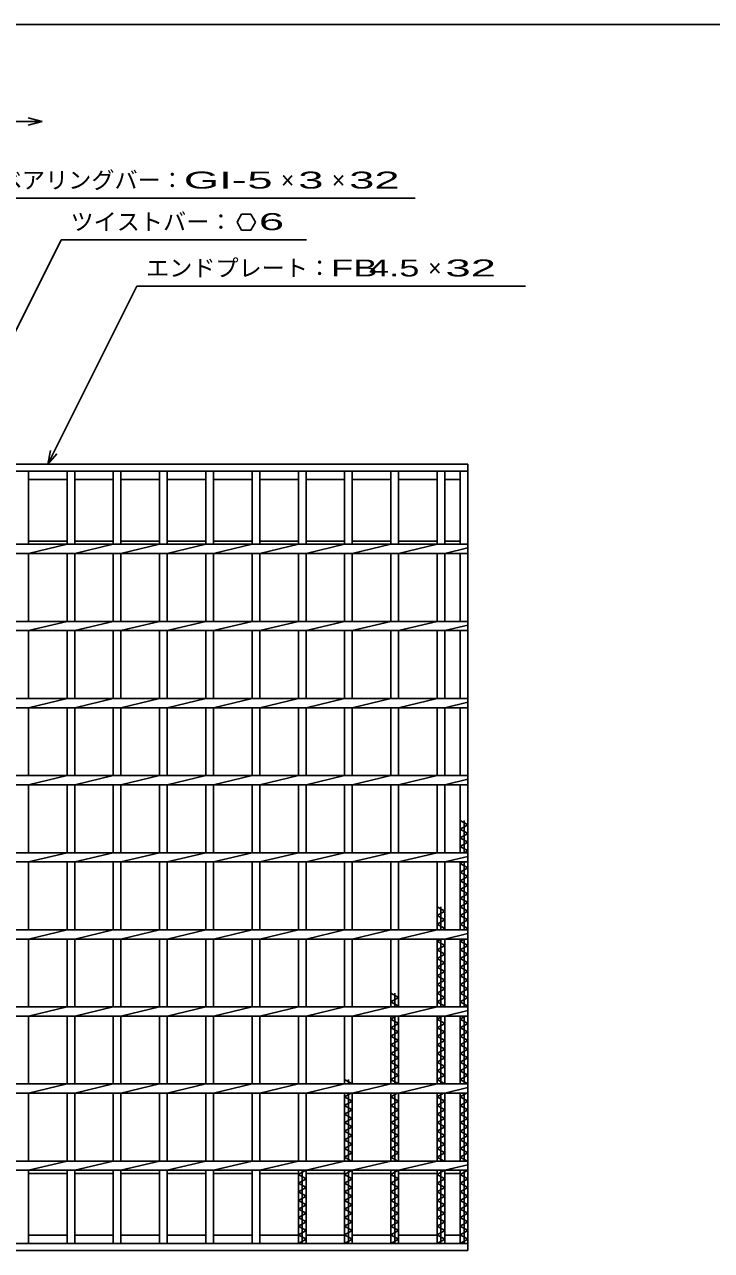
# Model space of a CAD drawing. Units: millimetres, scale not verified. Extents: x -1092 to 1039, y -770 to 632.
# Drawn here: x -591 to -145, y -163 to 632 of the extents above; entities that cross this region are included whole.
import ezdxf
from ezdxf.enums import TextEntityAlignment as Align

# ---------------------------------------------------------------- set-up
doc = ezdxf.new("R2010")
doc.units = ezdxf.units.MM
doc.header["$LTSCALE"] = 6
for name, color, linetype, lineweight in [('0_2', 150, 'Continuous', 25), ('16', 3, 'Continuous', 25), ('22', 4, 'Continuous', 25)]:
    doc.layers.add(name, color=color, linetype=linetype, lineweight=lineweight)
doc.styles.add('ベクトル', font='')
doc.styles.get('ベクトル').set_extended_font_data('ベクトル')

msp = doc.modelspace()

# ---------------------------------------------------------------- linework, layer by layer
at = {"layer": '0_2'}
msp.add_line((-1037.4, 632.1), (1038.6, 632.1), dxfattribs=at)
at = {"layer": '0_2', "color": 4}
for p, q in [((-759.1, 569.2), (-579.1, 569.2)), ((-579.1, 569.2), (-588.1, 571.6)), ((-588.1, 566.8), (-579.1, 569.2))]:
    msp.add_line(p, q, dxfattribs=at)
at = {"layer": '16'}
for p, q in [((-803, 347), (-303, 347)), ((-303, 342.5), (-803, 342.5)), ((-593, 342.5), (-588, 342.5)), ((-588, 295), (-588, 342.5)), ((-563, 295), (-563, 342.5)), ((-563, 342.5), (-558, 342.5)), ((-558, 295), (-558, 342.5)), ((-533, 295), (-533, 342.5)), ((-533, 342.5), (-528, 342.5)), ((-528, 295), (-528, 342.5)), ((-503, 295), (-503, 342.5)), ((-503, 342.5), (-498, 342.5)), ((-498, 295), (-498, 342.5)), ((-473, 295), (-473, 342.5)), ((-473, 342.5), (-468, 342.5)), ((-468, 295), (-468, 342.5)), ((-443, 295), (-443, 342.5)), ((-443, 342.5), (-438, 342.5)), ((-438, 295), (-438, 342.5)), ((-413, 295), (-413, 342.5)), ((-413, 342.5), (-408, 342.5)), ((-408, 295), (-408, 342.5)), ((-383, 295), (-383, 342.5)), ((-383, 342.5), (-378, 342.5)), ((-378, 295), (-378, 342.5)), ((-353, 295), (-353, 342.5)), ((-353, 342.5), (-348, 342.5)), ((-348, 295), (-348, 342.5)), ((-323, 295), (-323, 342.5)), ((-323, 342.5), (-318, 342.5)), ((-318, 295), (-318, 342.5)), ((-308, 295), (-308, 342.5)), ((-308, 342.5), (-303, 342.5)), ((-303, 347), (-303, 342.5)), ((-303, -158.5), (-303, 342.5)), ((-588, 337), (-563, 337)), ((-558, 337), (-533, 337)), ((-528, 337), (-503, 337)), ((-498, 337), (-473, 337)), ((-468, 337), (-443, 337)), ((-438, 337), (-413, 337)), ((-408, 337), (-383, 337)), ((-378, 337), (-353, 337)), ((-348, 337), (-323, 337)), ((-318, 337), (-308, 337)), ((-803, 295), (-303, 295)), ((-588, 297), (-563, 297)), ((-588, 289), (-563, 295)), ((-558, 297), (-533, 297)), ((-558, 289), (-533, 295)), ((-528, 297), (-503, 297)), ((-528, 289), (-503, 295)), ((-498, 297), (-473, 297)), ((-498, 289), (-473, 295)), ((-468, 297), (-443, 297)), ((-468, 289), (-443, 295)), ((-438, 297), (-413, 297)), ((-438, 289), (-413, 295)), ((-408, 297), (-383, 297)), ((-408, 289), (-383, 295)), ((-378, 297), (-353, 297)), ((-378, 289), (-353, 295)), ((-348, 297), (-323, 297)), ((-348, 289), (-323, 295)), ((-318, 297), (-308, 297)), ((-303, 289), (-303, 295)), ((-803, 289), (-303, 289)), ((-588, 245), (-588, 289)), ((-563, 245), (-563, 289)), ((-558, 245), (-558, 289)), ((-533, 245), (-533, 289)), ((-528, 245), (-528, 289)), ((-503, 245), (-503, 289)), ((-498, 245), (-498, 289)), ((-473, 245), (-473, 289)), ((-468, 245), (-468, 289)), ((-443, 245), (-443, 289)), ((-438, 245), (-438, 289)), ((-413, 245), (-413, 289)), ((-408, 245), (-408, 289)), ((-383, 245), (-383, 289)), ((-378, 245), (-378, 289)), ((-353, 245), (-353, 289)), ((-348, 245), (-348, 289)), ((-323, 245), (-323, 289)), ((-318, 289), (-303, 292.6)), ((-318, 245), (-318, 289)), ((-308, 245), (-308, 289)), ((-803, 245), (-303, 245)), ((-803, 239), (-303, 239)), ((-588, 239), (-563, 245)), ((-588, 195), (-588, 239)), ((-563, 195), (-563, 239)), ((-558, 239), (-533, 245)), ((-558, 195), (-558, 239)), ((-533, 195), (-533, 239)), ((-528, 239), (-503, 245)), ((-528, 195), (-528, 239)), ((-503, 195), (-503, 239)), ((-498, 239), (-473, 245)), ((-498, 195), (-498, 239)), ((-473, 195), (-473, 239)), ((-468, 239), (-443, 245)), ((-468, 195), (-468, 239)), ((-443, 195), (-443, 239)), ((-438, 239), (-413, 245)), ((-438, 195), (-438, 239)), ((-413, 195), (-413, 239)), ((-408, 239), (-383, 245)), ((-408, 195), (-408, 239)), ((-383, 195), (-383, 239)), ((-378, 239), (-353, 245)), ((-378, 195), (-378, 239)), ((-353, 195), (-353, 239)), ((-348, 239), (-323, 245)), ((-348, 195), (-348, 239)), ((-323, 195), (-323, 239)), ((-318, 239), (-303, 242.6)), ((-318, 195), (-318, 239)), ((-308, 195), (-308, 239)), ((-303, 239), (-303, 245)), ((-803, 195), (-303, 195)), ((-588, 189), (-563, 195)), ((-558, 189), (-533, 195)), ((-528, 189), (-503, 195)), ((-498, 189), (-473, 195)), ((-468, 189), (-443, 195)), ((-438, 189), (-413, 195)), ((-408, 189), (-383, 195)), ((-378, 189), (-353, 195)), ((-348, 189), (-323, 195)), ((-318, 189), (-303, 192.6)), ((-303, 189), (-303, 195)), ((-803, 189), (-303, 189)), ((-588, 145), (-588, 189)), ((-563, 145), (-563, 189)), ((-558, 145), (-558, 189)), ((-533, 145), (-533, 189)), ((-528, 145), (-528, 189)), ((-503, 145), (-503, 189)), ((-498, 145), (-498, 189)), ((-473, 145), (-473, 189)), ((-468, 145), (-468, 189)), ((-443, 145), (-443, 189)), ((-438, 145), (-438, 189)), ((-413, 145), (-413, 189)), ((-408, 145), (-408, 189)), ((-383, 145), (-383, 189)), ((-378, 145), (-378, 189)), ((-353, 145), (-353, 189)), ((-348, 145), (-348, 189)), ((-323, 145), (-323, 189)), ((-318, 145), (-318, 189)), ((-308, 145), (-308, 189)), ((-803, 145), (-303, 145)), ((-588, 139), (-563, 145)), ((-558, 139), (-533, 145)), ((-528, 139), (-503, 145)), ((-498, 139), (-473, 145)), ((-468, 139), (-443, 145)), ((-438, 139), (-413, 145)), ((-408, 139), (-383, 145)), ((-378, 139), (-353, 145)), ((-348, 139), (-323, 145)), ((-303, 139), (-303, 145)), ((-803, 139), (-303, 139)), ((-588, 95), (-588, 139)), ((-563, 95), (-563, 139)), ((-558, 95), (-558, 139)), ((-533, 95), (-533, 139)), ((-528, 95), (-528, 139)), ((-503, 95), (-503, 139)), ((-498, 95), (-498, 139)), ((-473, 95), (-473, 139)), ((-468, 95), (-468, 139)), ((-443, 95), (-443, 139)), ((-438, 95), (-438, 139)), ((-413, 95), (-413, 139)), ((-408, 95), (-408, 139)), ((-383, 95), (-383, 139)), ((-378, 95), (-378, 139)), ((-353, 95), (-353, 139)), ((-348, 95), (-348, 139)), ((-323, 95), (-323, 139)), ((-318, 139), (-303, 142.6)), ((-318, 95), (-318, 139)), ((-308, 95), (-308, 139)), ((-303, 113.1), (-308, 115.9)), ((-308, 110.3), (-303, 113.1)), ((-305.5, 95), (-305.5, 115.9)), ((-303, 107.5), (-308, 110.3)), ((-308, 104.7), (-303, 107.5)), ((-303, 101.9), (-308, 104.7)), ((-308, 99.1), (-303, 101.9)), ((-303, 96.3), (-308, 99.1)), ((-305.321, 95), (-303, 96.3)), ((-803, 95), (-303, 95)), ((-803, 89), (-303, 89)), ((-588, 89), (-563, 95)), ((-588, 45), (-588, 89)), ((-563, 45), (-563, 89)), ((-558, 89), (-533, 95)), ((-558, 45), (-558, 89)), ((-533, 45), (-533, 89)), ((-528, 89), (-503, 95)), ((-528, 45), (-528, 89)), ((-503, 45), (-503, 89)), ((-498, 89), (-473, 95)), ((-498, 45), (-498, 89)), ((-473, 45), (-473, 89)), ((-468, 89), (-443, 95)), ((-468, 45), (-468, 89)), ((-443, 45), (-443, 89)), ((-438, 89), (-413, 95)), ((-438, 45), (-438, 89)), ((-413, 45), (-413, 89)), ((-408, 89), (-383, 95)), ((-408, 45), (-408, 89)), ((-383, 45), (-383, 89)), ((-378, 89), (-353, 95)), ((-378, 45), (-378, 89)), ((-353, 45), (-353, 89)), ((-348, 89), (-323, 95)), ((-348, 45), (-348, 89)), ((-323, 45), (-323, 89)), ((-318, 89), (-303, 92.6)), ((-318, 45), (-318, 89)), ((-308, 45), (-308, 89)), ((-308, 87.9), (-306.036, 89)), ((-303, 85.1), (-308, 87.9)), ((-305.5, 45), (-305.5, 89)), ((-303, 89), (-303, 95)), ((-308, 82.3), (-303, 85.1)), ((-303, 79.5), (-308, 82.3)), ((-308, 76.7), (-303, 79.5)), ((-303, 73.9), (-308, 76.7)), ((-308, 71.1), (-303, 73.9)), ((-303, 68.3), (-308, 71.1)), ((-308, 65.5), (-303, 68.3)), ((-303, 62.7), (-308, 65.5)), ((-318, 57.1), (-323, 59.9)), ((-323, 54.3), (-318, 57.1)), ((-320.5, 45), (-320.5, 59.9)), ((-308, 59.9), (-303, 62.7)), ((-303, 57.1), (-308, 59.9)), ((-308, 54.3), (-303, 57.1)), ((-318, 51.5), (-323, 54.3)), ((-323, 48.7), (-318, 51.5)), ((-318, 45.9), (-323, 48.7)), ((-303, 51.5), (-308, 54.3)), ((-308, 48.7), (-303, 51.5)), ((-303, 45.9), (-308, 48.7)), ((-803, 45), (-303, 45)), ((-588, 39), (-563, 45)), ((-558, 39), (-533, 45)), ((-528, 39), (-503, 45)), ((-498, 39), (-473, 45)), ((-468, 39), (-443, 45)), ((-438, 39), (-413, 45)), ((-408, 39), (-383, 45)), ((-378, 39), (-353, 45)), ((-348, 39), (-323, 45)), ((-319.607, 45), (-318, 45.9)), ((-318, 39), (-303, 42.6)), ((-304.607, 45), (-303, 45.9)), ((-303, 39), (-303, 45)), ((-803, 39), (-303, 39)), ((-588, -5), (-588, 39)), ((-563, -5), (-563, 39)), ((-558, -5), (-558, 39)), ((-533, -5), (-533, 39)), ((-528, -5), (-528, 39)), ((-503, -5), (-503, 39)), ((-498, -5), (-498, 39)), ((-473, -5), (-473, 39)), ((-468, -5), (-468, 39)), ((-443, -5), (-443, 39)), ((-438, -5), (-438, 39)), ((-413, -5), (-413, 39)), ((-408, -5), (-408, 39)), ((-383, -5), (-383, 39)), ((-378, -5), (-378, 39)), ((-353, -5), (-353, 39)), ((-348, -5), (-348, 39)), ((-323, -5), (-323, 39)), ((-323, 37.5), (-320.321, 39)), ((-318, 34.7), (-323, 37.5)), ((-323, 31.9), (-318, 34.7)), ((-318, 29.1), (-323, 31.9)), ((-320.5, -5), (-320.5, 39)), ((-318, -5), (-318, 39)), ((-308, -5), (-308, 39)), ((-308, 37.5), (-305.321, 39)), ((-303, 34.7), (-308, 37.5)), ((-308, 31.9), (-303, 34.7)), ((-303, 29.1), (-308, 31.9)), ((-305.5, -5), (-305.5, 39)), ((-323, 26.3), (-318, 29.1)), ((-318, 23.5), (-323, 26.3)), ((-308, 26.3), (-303, 29.1)), ((-303, 23.5), (-308, 26.3)), ((-323, 20.7), (-318, 23.5)), ((-318, 17.9), (-323, 20.7)), ((-323, 15.1), (-318, 17.9)), ((-308, 20.7), (-303, 23.5)), ((-303, 17.9), (-308, 20.7)), ((-308, 15.1), (-303, 17.9)), ((-318, 12.3), (-323, 15.1)), ((-323, 9.5), (-318, 12.3)), ((-318, 6.7), (-323, 9.5)), ((-303, 12.3), (-308, 15.1)), ((-308, 9.5), (-303, 12.3)), ((-303, 6.7), (-308, 9.5)), ((-348, 1.1), (-353, 3.9)), ((-353, -1.7), (-348, 1.1)), ((-350.5, -5), (-350.5, 3.9)), ((-323, 3.9), (-318, 6.7)), ((-318, 1.1), (-323, 3.9)), ((-323, -1.7), (-318, 1.1)), ((-308, 3.9), (-303, 6.7)), ((-303, 1.1), (-308, 3.9)), ((-308, -1.7), (-303, 1.1)), ((-803, -5), (-303, -5)), ((-588, -11), (-563, -5)), ((-558, -11), (-533, -5)), ((-528, -11), (-503, -5)), ((-498, -11), (-473, -5)), ((-468, -11), (-443, -5)), ((-438, -11), (-413, -5)), ((-408, -11), (-383, -5)), ((-378, -11), (-353, -5)), ((-348, -4.5), (-353, -1.7)), ((-348.893, -5), (-348, -4.5)), ((-348, -11), (-323, -5)), ((-318, -4.5), (-323, -1.7)), ((-318.893, -5), (-318, -4.5)), ((-318, -11), (-303, -7.4)), ((-303, -4.5), (-308, -1.7)), ((-303.893, -5), (-303, -4.5)), ((-303, -11), (-303, -5)), ((-803, -11), (-303, -11)), ((-588, -55), (-588, -11)), ((-563, -55), (-563, -11)), ((-558, -55), (-558, -11)), ((-533, -55), (-533, -11)), ((-528, -55), (-528, -11)), ((-503, -55), (-503, -11)), ((-498, -55), (-498, -11)), ((-473, -55), (-473, -11)), ((-468, -55), (-468, -11)), ((-443, -55), (-443, -11)), ((-438, -55), (-438, -11)), ((-413, -55), (-413, -11)), ((-408, -55), (-408, -11)), ((-383, -55), (-383, -11)), ((-378, -55), (-378, -11)), ((-353, -55), (-353, -11)), ((-353, -12.9), (-349.607, -11)), ((-348, -15.7), (-353, -12.9)), ((-353, -18.5), (-348, -15.7)), ((-350.5, -55), (-350.5, -11)), ((-348, -55), (-348, -11)), ((-323, -55), (-323, -11)), ((-323, -12.9), (-319.607, -11)), ((-318, -15.7), (-323, -12.9)), ((-323, -18.5), (-318, -15.7)), ((-320.5, -55), (-320.5, -11)), ((-318, -55), (-318, -11)), ((-308, -55), (-308, -11)), ((-308, -12.9), (-304.607, -11)), ((-303, -15.7), (-308, -12.9)), ((-308, -18.5), (-303, -15.7)), ((-305.5, -55), (-305.5, -11)), ((-348, -21.3), (-353, -18.5)), ((-353, -24.1), (-348, -21.3)), ((-318, -21.3), (-323, -18.5)), ((-323, -24.1), (-318, -21.3)), ((-303, -21.3), (-308, -18.5)), ((-308, -24.1), (-303, -21.3)), ((-348, -26.9), (-353, -24.1)), ((-353, -29.7), (-348, -26.9)), ((-348, -32.5), (-353, -29.7)), ((-318, -26.9), (-323, -24.1)), ((-323, -29.7), (-318, -26.9)), ((-318, -32.5), (-323, -29.7)), ((-303, -26.9), (-308, -24.1)), ((-308, -29.7), (-303, -26.9)), ((-303, -32.5), (-308, -29.7)), ((-353, -35.3), (-348, -32.5)), ((-348, -38.1), (-353, -35.3)), ((-353, -40.9), (-348, -38.1)), ((-323, -35.3), (-318, -32.5)), ((-318, -38.1), (-323, -35.3)), ((-323, -40.9), (-318, -38.1)), ((-308, -35.3), (-303, -32.5)), ((-303, -38.1), (-308, -35.3)), ((-308, -40.9), (-303, -38.1)), ((-348, -43.7), (-353, -40.9)), ((-353, -46.5), (-348, -43.7)), ((-348, -49.3), (-353, -46.5)), ((-318, -43.7), (-323, -40.9)), ((-323, -46.5), (-318, -43.7)), ((-318, -49.3), (-323, -46.5)), ((-303, -43.7), (-308, -40.9)), ((-308, -46.5), (-303, -43.7)), ((-303, -49.3), (-308, -46.5)), ((-803, -55), (-303, -55)), ((-588, -61), (-563, -55)), ((-558, -61), (-533, -55)), ((-528, -61), (-503, -55)), ((-498, -61), (-473, -55)), ((-468, -61), (-443, -55)), ((-438, -61), (-413, -55)), ((-408, -61), (-383, -55)), ((-378, -54.9), (-383, -52.1)), ((-380.5, -55), (-380.5, -52.1)), ((-378.179, -55), (-378, -54.9)), ((-378, -61), (-353, -55)), ((-353, -52.1), (-348, -49.3)), ((-348, -54.9), (-353, -52.1)), ((-348.179, -55), (-348, -54.9)), ((-348, -61), (-323, -55)), ((-323, -52.1), (-318, -49.3)), ((-318, -54.9), (-323, -52.1)), ((-318.179, -55), (-318, -54.9)), ((-308, -52.1), (-303, -49.3)), ((-303, -54.9), (-308, -52.1)), ((-303.179, -55), (-303, -54.9)), ((-303, -61), (-303, -55)), ((-803, -61), (-303, -61)), ((-588, -105), (-588, -61)), ((-563, -105), (-563, -61)), ((-558, -105), (-558, -61)), ((-533, -105), (-533, -61)), ((-528, -105), (-528, -61)), ((-503, -105), (-503, -61)), ((-498, -105), (-498, -61)), ((-473, -105), (-473, -61)), ((-468, -105), (-468, -61)), ((-443, -105), (-443, -61)), ((-438, -105), (-438, -61)), ((-413, -105), (-413, -61)), ((-408, -105), (-408, -61)), ((-383, -105), (-383, -61)), ((-383, -63.3), (-378.893, -61)), ((-378, -66.1), (-383, -63.3)), ((-380.5, -105), (-380.5, -61)), ((-378, -105), (-378, -61)), ((-353, -105), (-353, -61)), ((-353, -63.3), (-348.893, -61)), ((-348, -66.1), (-353, -63.3)), ((-350.5, -105), (-350.5, -61)), ((-348, -105), (-348, -61)), ((-323, -105), (-323, -61)), ((-323, -63.3), (-318.893, -61)), ((-318, -66.1), (-323, -63.3)), ((-320.5, -105), (-320.5, -61)), ((-318, -61), (-303, -57.4)), ((-318, -105), (-318, -61)), ((-308, -105), (-308, -61)), ((-308, -63.3), (-303.893, -61)), ((-303, -66.1), (-308, -63.3)), ((-305.5, -105), (-305.5, -61)), ((-383, -68.9), (-378, -66.1)), ((-378, -71.7), (-383, -68.9)), ((-353, -68.9), (-348, -66.1)), ((-348, -71.7), (-353, -68.9)), ((-323, -68.9), (-318, -66.1)), ((-318, -71.7), (-323, -68.9)), ((-308, -68.9), (-303, -66.1)), ((-303, -71.7), (-308, -68.9)), ((-383, -74.5), (-378, -71.7)), ((-378, -77.3), (-383, -74.5)), ((-383, -80.1), (-378, -77.3)), ((-353, -74.5), (-348, -71.7)), ((-348, -77.3), (-353, -74.5)), ((-353, -80.1), (-348, -77.3)), ((-323, -74.5), (-318, -71.7)), ((-318, -77.3), (-323, -74.5)), ((-323, -80.1), (-318, -77.3)), ((-308, -74.5), (-303, -71.7)), ((-303, -77.3), (-308, -74.5)), ((-308, -80.1), (-303, -77.3)), ((-378, -82.9), (-383, -80.1)), ((-383, -85.7), (-378, -82.9)), ((-378, -88.5), (-383, -85.7)), ((-348, -82.9), (-353, -80.1)), ((-353, -85.7), (-348, -82.9)), ((-348, -88.5), (-353, -85.7)), ((-318, -82.9), (-323, -80.1)), ((-323, -85.7), (-318, -82.9)), ((-318, -88.5), (-323, -85.7)), ((-303, -82.9), (-308, -80.1)), ((-308, -85.7), (-303, -82.9)), ((-303, -88.5), (-308, -85.7)), ((-383, -91.3), (-378, -88.5)), ((-378, -94.1), (-383, -91.3)), ((-383, -96.9), (-378, -94.1)), ((-353, -91.3), (-348, -88.5)), ((-348, -94.1), (-353, -91.3)), ((-353, -96.9), (-348, -94.1)), ((-323, -91.3), (-318, -88.5)), ((-318, -94.1), (-323, -91.3)), ((-323, -96.9), (-318, -94.1)), ((-308, -91.3), (-303, -88.5)), ((-303, -94.1), (-308, -91.3)), ((-308, -96.9), (-303, -94.1)), ((-378, -99.7), (-383, -96.9)), ((-383, -102.5), (-378, -99.7)), ((-378.536, -105), (-383, -102.5)), ((-348, -99.7), (-353, -96.9)), ((-353, -102.5), (-348, -99.7)), ((-348.536, -105), (-353, -102.5)), ((-318, -99.7), (-323, -96.9)), ((-323, -102.5), (-318, -99.7)), ((-318.536, -105), (-323, -102.5)), ((-303, -99.7), (-308, -96.9)), ((-308, -102.5), (-303, -99.7)), ((-303, -105.3), (-308, -102.5)), ((-803, -105), (-303, -105)), ((-803, -111), (-303, -111)), ((-588, -111), (-563, -105)), ((-588, -158.5), (-588, -111)), ((-563, -158.5), (-563, -111)), ((-558, -111), (-533, -105)), ((-558, -158.5), (-558, -111)), ((-533, -158.5), (-533, -111)), ((-528, -111), (-503, -105)), ((-528, -158.5), (-528, -111)), ((-503, -158.5), (-503, -111)), ((-498, -111), (-473, -105)), ((-498, -158.5), (-498, -111)), ((-473, -158.5), (-473, -111)), ((-468, -111), (-443, -105)), ((-468, -158.5), (-468, -111)), ((-443, -158.5), (-443, -111)), ((-438, -111), (-413, -105)), ((-438, -158.5), (-438, -111)), ((-413, -158.5), (-413, -111)), ((-413, -113.7), (-408.179, -111)), ((-410.5, -158.5), (-410.5, -111)), ((-408, -111), (-383, -105)), ((-408, -158.5), (-408, -111)), ((-383, -158.5), (-383, -111)), ((-383, -113.7), (-378.179, -111)), ((-380.5, -158.5), (-380.5, -111)), ((-378, -111), (-353, -105)), ((-378, -158.5), (-378, -111)), ((-353, -158.5), (-353, -111)), ((-353, -113.7), (-348.179, -111)), ((-350.5, -158.5), (-350.5, -111)), ((-348, -111), (-323, -105)), ((-348, -158.5), (-348, -111)), ((-323, -158.5), (-323, -111)), ((-323, -113.7), (-318.179, -111)), ((-320.5, -158.5), (-320.5, -111)), ((-318, -111), (-303, -107.4)), ((-318, -158.5), (-318, -111)), ((-308, -158.5), (-308, -111)), ((-308, -113.7), (-303.179, -111)), ((-305.5, -158.5), (-305.5, -111)), ((-303, -111), (-303, -105)), ((-588, -113), (-563, -113)), ((-558, -113), (-533, -113)), ((-528, -113), (-503, -113)), ((-498, -113), (-473, -113)), ((-468, -113), (-443, -113)), ((-438, -113), (-413, -113)), ((-408, -116.5), (-413, -113.7)), ((-413, -119.3), (-408, -116.5)), ((-408, -113), (-383, -113)), ((-378, -116.5), (-383, -113.7)), ((-383, -119.3), (-378, -116.5)), ((-378, -113), (-353, -113)), ((-348, -116.5), (-353, -113.7)), ((-353, -119.3), (-348, -116.5)), ((-348, -113), (-323, -113)), ((-318, -116.5), (-323, -113.7)), ((-323, -119.3), (-318, -116.5)), ((-318, -113), (-308, -113)), ((-303, -116.5), (-308, -113.7)), ((-308, -119.3), (-303, -116.5)), ((-408, -122.1), (-413, -119.3)), ((-413, -124.9), (-408, -122.1)), ((-408, -127.7), (-413, -124.9)), ((-378, -122.1), (-383, -119.3)), ((-383, -124.9), (-378, -122.1)), ((-378, -127.7), (-383, -124.9)), ((-348, -122.1), (-353, -119.3)), ((-353, -124.9), (-348, -122.1)), ((-348, -127.7), (-353, -124.9)), ((-318, -122.1), (-323, -119.3)), ((-323, -124.9), (-318, -122.1)), ((-318, -127.7), (-323, -124.9)), ((-303, -122.1), (-308, -119.3)), ((-308, -124.9), (-303, -122.1)), ((-303, -127.7), (-308, -124.9)), ((-413, -130.5), (-408, -127.7)), ((-408, -133.3), (-413, -130.5)), ((-413, -136.1), (-408, -133.3)), ((-383, -130.5), (-378, -127.7)), ((-378, -133.3), (-383, -130.5)), ((-383, -136.1), (-378, -133.3)), ((-353, -130.5), (-348, -127.7)), ((-348, -133.3), (-353, -130.5)), ((-353, -136.1), (-348, -133.3)), ((-323, -130.5), (-318, -127.7)), ((-318, -133.3), (-323, -130.5)), ((-323, -136.1), (-318, -133.3)), ((-308, -130.5), (-303, -127.7)), ((-303, -133.3), (-308, -130.5)), ((-308, -136.1), (-303, -133.3)), ((-408, -138.9), (-413, -136.1)), ((-413, -141.7), (-408, -138.9)), ((-408, -144.5), (-413, -141.7)), ((-378, -138.9), (-383, -136.1)), ((-383, -141.7), (-378, -138.9)), ((-378, -144.5), (-383, -141.7)), ((-348, -138.9), (-353, -136.1)), ((-353, -141.7), (-348, -138.9)), ((-348, -144.5), (-353, -141.7)), ((-318, -138.9), (-323, -136.1)), ((-323, -141.7), (-318, -138.9)), ((-318, -144.5), (-323, -141.7)), ((-303, -138.9), (-308, -136.1)), ((-308, -141.7), (-303, -138.9)), ((-303, -144.5), (-308, -141.7)), ((-413, -147.3), (-408, -144.5)), ((-408, -150.1), (-413, -147.3)), ((-413, -152.9), (-408, -150.1)), ((-383, -147.3), (-378, -144.5)), ((-378, -150.1), (-383, -147.3)), ((-383, -152.9), (-378, -150.1)), ((-353, -147.3), (-348, -144.5)), ((-348, -150.1), (-353, -147.3)), ((-353, -152.9), (-348, -150.1)), ((-323, -147.3), (-318, -144.5)), ((-318, -150.1), (-323, -147.3)), ((-323, -152.9), (-318, -150.1)), ((-308, -147.3), (-303, -144.5)), ((-303, -150.1), (-308, -147.3)), ((-308, -152.9), (-303, -150.1)), ((-803, -158.5), (-303, -158.5)), ((-593, -158.5), (-588, -158.5)), ((-588, -153), (-563, -153)), ((-563, -158.5), (-558, -158.5)), ((-558, -153), (-533, -153)), ((-533, -158.5), (-528, -158.5)), ((-528, -153), (-503, -153)), ((-503, -158.5), (-498, -158.5)), ((-498, -153), (-473, -153)), ((-473, -158.5), (-468, -158.5)), ((-468, -153), (-443, -153)), ((-443, -158.5), (-438, -158.5)), ((-438, -153), (-413, -153)), ((-408, -155.7), (-413, -152.9)), ((-413, -158.5), (-408, -155.7)), ((-413, -158.5), (-408, -158.5)), ((-408, -153), (-383, -153)), ((-378, -155.7), (-383, -152.9)), ((-383, -158.5), (-378, -155.7)), ((-383, -158.5), (-378, -158.5)), ((-378, -153), (-353, -153)), ((-348, -155.7), (-353, -152.9)), ((-353, -158.5), (-348, -155.7)), ((-353, -158.5), (-348, -158.5)), ((-348, -153), (-323, -153)), ((-318, -155.7), (-323, -152.9)), ((-323, -158.5), (-318, -155.7)), ((-323, -158.5), (-318, -158.5)), ((-318, -153), (-308, -153)), ((-303, -155.7), (-308, -152.9)), ((-308, -158.5), (-303, -155.7)), ((-308, -158.5), (-303, -158.5)), ((-303, -158.5), (-303, -163)), ((-303, -163), (-803, -163))]:
    msp.add_line(p, q, dxfattribs=at)
at = {"layer": '22'}
for p, q in [((-613.25, 519.5), (-337.25, 519.5)), ((-449.75, 509.159), (-452.75, 503.963)), ((-443.75, 509.159), (-449.75, 509.159)), ((-440.75, 503.9), (-443.75, 509.159)), ((-452.75, 503.963), (-449.75, 498.767)), ((-443.75, 498.767), (-440.75, 503.963)), ((-449.75, 498.767), (-443.75, 498.767)), ((-665.5, 295), (-566.75, 492.5)), ((-566.75, 492.5), (-407.75, 492.5)), ((-575.5, 347), (-517.75, 462.5)), ((-517.75, 462.5), (-265.75, 462.5)), ((-575.5, 347), (-573.7, 355.76)), ((-575.5, 347), (-569.5, 353.6))]:
    msp.add_line(p, q, dxfattribs=at)

# ---------------------------------------------------------------- texts
at = {"layer": '22', "color": 2, "style": 'ベクトル'}
for s, p in [('ベアリングバー：', (-607.25, 531.2)), ('×', (-424.25, 531.2)), ('×', (-391.25, 531.2)), ('ツイストバー：', (-560.75, 504.2)), ('エンドプレート：', (-511.75, 474.2)), ('×', (-328.75, 474.2))]:
    msp.add_text(s, height=11, dxfattribs=at).set_placement(p, align=Align.MIDDLE_LEFT)
for s, width, p in [('GI-', 2, (-487.25, 531.2)), (' 5 ', 2, (-454.25, 531.2)), (' 3 ', 2, (-421.25, 531.2)), (' 32 ', 2, (-388.25, 531.2)), (' 6 ', 2, (-446.75, 504.263)), ('FB', 1.6, (-391.75, 474.2)), (' 4.5 ', 1.6, (-373.75, 474.2)), (' 32 ', 2, (-325.75, 474.2))]:
    msp.add_text(s, height=11, dxfattribs=dict(at, width=width)).set_placement(p, align=Align.MIDDLE_LEFT)

doc.saveas('drawing.dxf')
